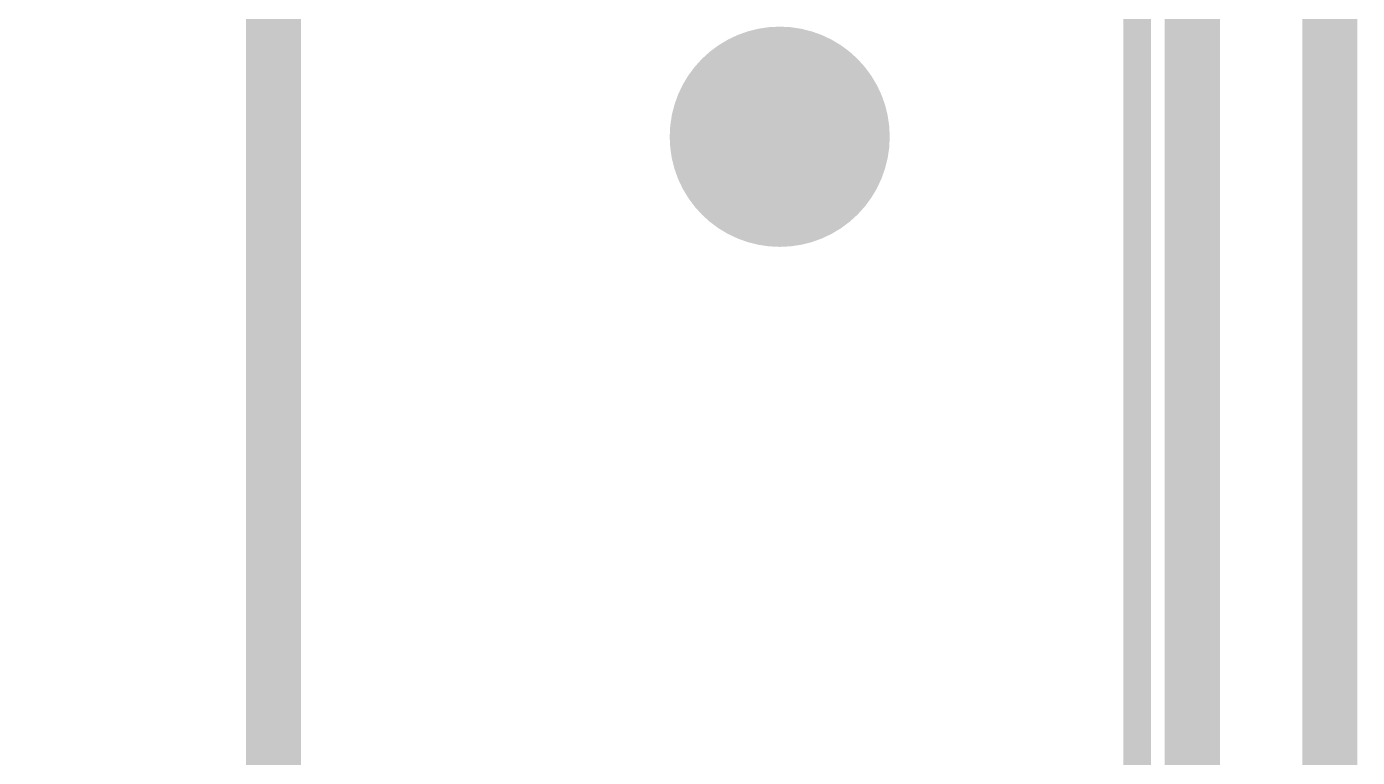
# Model space of a CAD drawing. Extents: x -0.1 to 20.3, y -11.4 to 28.1.
# Drawn here: x 11.76 to 17.91, y 11.11 to 14.48 of the extents above; entities that cross this region are included whole.
import ezdxf

# ---------------------------------------------------------------- set-up
doc = ezdxf.new("R2010")
doc.units = 0
for name, color, linetype in [('1', 12, 'CONTINUOUS'), ('16', 132, 'CONTINUOUS'), ('18', 110, 'CONTINUOUS'), ('20', 53, 'CONTINUOUS'), ('21', 41, 'CONTINUOUS')]:
    doc.layers.add(name, color=color, linetype=linetype)

# ---------------------------------------------------------------- blocks, each defined once
blk = doc.blocks.new('ROUNDV')
at = {"const_width": 0.5}
blk.add_lwpolyline([(0, -0.25, 1), (0, 0.25, 1), (0, -0.25)], format="xyb", dxfattribs=at)

msp = doc.modelspace()

# ---------------------------------------------------------------- linework, layer by layer
at = {"layer": '1', "const_width": 0.254}
for points in [[(17.78, 0), (17.78, 20.32)], [(17.145, 14.605), (11.89, 19.86)], [(12.9032, 2.3368), (12.9032, 15.0368)], [(17.145, 1.905), (17.145, 14.605)]]:
    msp.add_lwpolyline(points, dxfattribs=at)
at = {"layer": '16', "const_width": 0.254}
msp.add_lwpolyline([(17.78, 0), (17.78, 20.32)], dxfattribs=at)
at = {"layer": '20', "const_width": 0.2032}
msp.add_lwpolyline([(17.78, 27.94), (17.78, 0)], dxfattribs=at)
at = {"layer": '21', "const_width": 0.127}
msp.add_lwpolyline([(16.89, 21.97), (16.89, 5.97)], dxfattribs=at)

# ---------------------------------------------------------------- block references
at = {"layer": '18', "xscale": 1.016, "yscale": 1.016}
msp.add_blockref('ROUNDV', (15.24, 13.97), dxfattribs=at)
msp.add_blockref('ROUNDV', (15.24, 13.97), dxfattribs=at)

doc.saveas('drawing.dxf')
